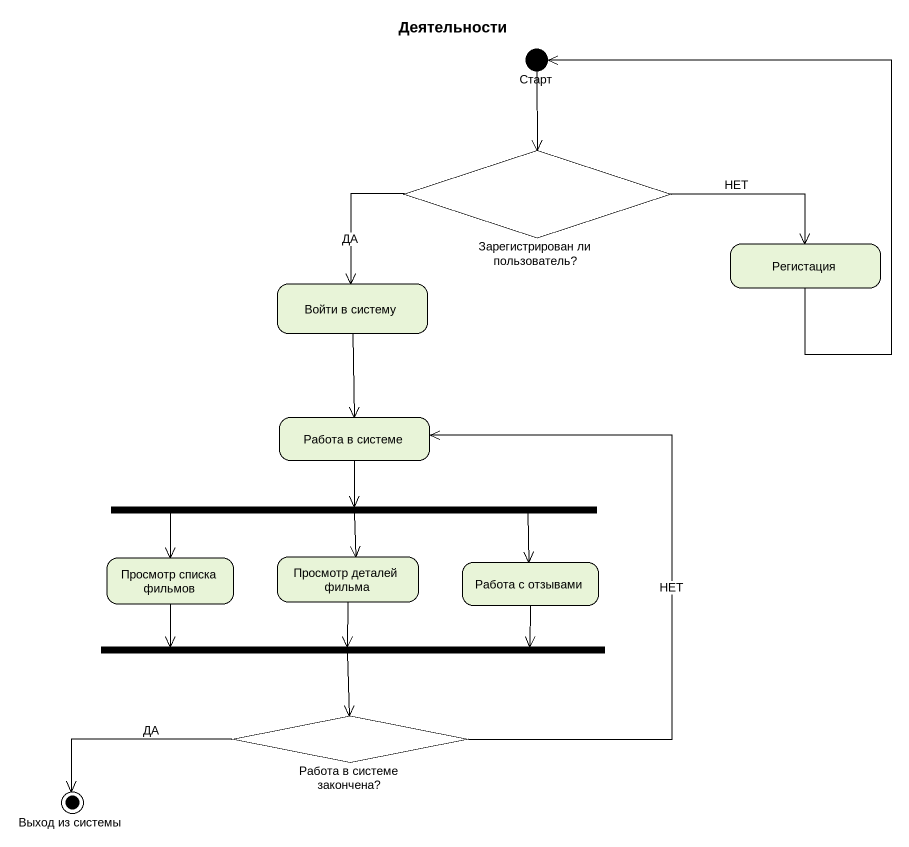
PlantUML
@startuml
title Деятельности
hide empty description
state Старт <<start>>
state "Зарегистрирован ли пользователь?" as Зарегистрирован_ли <<choice>>
state Регистация
state "Войти в систему" as Войти_в_систему
state "Работа в системе" as Работа_в_системе
state fork1 <<fork>>
state "Просмотр списка фильмов" as Просмотр_списка_фильмов
state "Просмотр деталей фильма" as Просмотр_деталей_фильма
state "Работа с отзывами" as Работа_с_отзывами
state fork2 <<join>>
state "Работа в системе закончена?" as Работа_в_системе_закончена <<choice>>
state "Выход из системы" as Выход_из_системы <<end>>
Старт --> Зарегистрирован_ли
Зарегистрирован_ли -right-> Регистация : НЕТ
Зарегистрирован_ли --> Войти_в_систему : ДА
Регистация -up-> Старт
Войти_в_систему --> Работа_в_системе
Работа_в_системе --> fork1
fork1 -left-> Просмотр_списка_фильмов
fork1 --> Просмотр_деталей_фильма
fork1 -right-> Работа_с_отзывами
Просмотр_списка_фильмов -right-> fork2
Просмотр_деталей_фильма --> fork2
Работа_с_отзывами -left-> fork2
fork2 --> Работа_в_системе_закончена
Работа_в_системе_закончена -up-> Работа_в_системе : НЕТ
Работа_в_системе_закончена -left-> Выход_из_системы : ДА
@enduml
